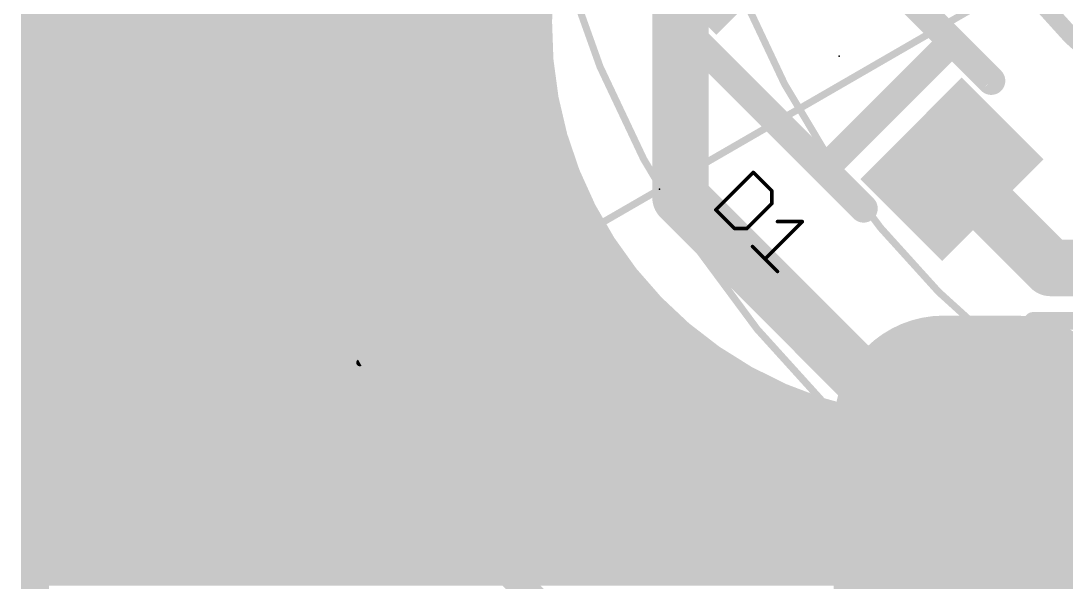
# Model space of a CAD drawing. Extents: x -119 to 11, y -11 to 11.
# Drawn here: x -11.1 to -3.57, y -6.58 to -2.54 of the extents above; entities that cross this region are included whole.
import ezdxf

# ---------------------------------------------------------------- set-up
doc = ezdxf.new("R2010")
doc.units = 0
for name, color, linetype in [('1', 12, 'CONTINUOUS'), ('16', 132, 'CONTINUOUS'), ('20', 53, 'CONTINUOUS'), ('21', 41, 'CONTINUOUS'), ('23', 53, 'CONTINUOUS'), ('25', 253, 'CONTINUOUS'), ('29', 40, 'CONTINUOUS'), ('30', 253, 'CONTINUOUS'), ('31', 253, 'CONTINUOUS'), ('47', 4, 'CONTINUOUS'), ('51', 53, 'CONTINUOUS')]:
    doc.layers.add(name, color=color, linetype=linetype)

# ---------------------------------------------------------------- blocks, each defined once
blk = doc.blocks.new('RECT')
blk.add_solid([(-0.5, -0.5), (0.5, -0.5), (-0.5, 0.5), (0.5, 0.5)])
blk = doc.blocks.new('RECT508000X304800R75')
at = {"const_width": 0.7144}
blk.add_lwpolyline([(1.2303, -0.2381), (1.2303, 0.2381, 0.4142), (0.8731, 0.5953), (-0.8731, 0.5953, 0.4142), (-1.2303, 0.2381), (-1.2303, -0.2381, 0.4142), (-0.8731, -0.5953), (0.8731, -0.5953, 0.4142)], format="xyb", close=True, dxfattribs=at)
blk.add_solid([(-0.8985, -0.2635), (0.8985, -0.2635), (-0.8985, 0.2635), (0.8985, 0.2635)])
blk = doc.blocks.new('RECT540512X337312R75')
at = {"const_width": 0.7906}
blk.add_lwpolyline([(1.2938, -0.2635), (1.2938, 0.2635, 0.4142), (0.8985, 0.6588), (-0.8985, 0.6588, 0.4142), (-1.2938, 0.2635), (-1.2938, -0.2635, 0.4142), (-0.8985, -0.6588), (0.8985, -0.6588, 0.4142)], format="xyb", close=True, dxfattribs=at)
blk.add_solid([(-0.9239, -0.2889), (0.9239, -0.2889), (-0.9239, 0.2889), (0.9239, 0.2889)])

msp = doc.modelspace()

# ---------------------------------------------------------------- linework, layer by layer
at = {"layer": '1'}
for points, const_width in [([(-7.4207, -2.6229), (-7.4005, -2.1957)], 0.2032), ([(-6.35, -3.81), (-6.35, -2.3107)], 0.4064), ([(-8.2446, -2.3275), (-8.4042, -2.6534)], 0.2032), ([(-8.2989, -2.4384), (-7.412, -2.4384)], 0.2032), ([(-8.4042, -2.6534), (-8.5121, -3)], 0.2032), ([(-8.3984, -2.6416), (-7.4189, -2.6416)], 0.2032), ([(-7.3798, -3.0485), (-7.4207, -2.6229)], 0.2032), ([(-8.4638, -2.8448), (-7.3994, -2.8448)], 0.2032), ([(-8.5121, -3), (-8.5657, -3.359)], 0.2032), ([(-8.5192, -3.048), (-7.3799, -3.048)], 0.2032), ([(-7.2789, -3.4641), (-7.3798, -3.0485)], 0.2032), ([(-8.5496, -3.2512), (-7.3306, -3.2512)], 0.2032), ([(-8.5657, -3.359), (-8.5638, -3.7219)], 0.2032), ([(-8.5652, -3.4544), (-7.2812, -3.4544)], 0.2032), ([(-7.1199, -3.861), (-7.2789, -3.4641)], 0.2032), ([(-3.683, -4.318), (-4.3938, -3.6072)], 0.4064), ([(-8.5641, -3.6576), (-7.2014, -3.6576)], 0.2032), ([(-4.191, -5.969), (-6.35, -3.81)], 0.4064), ([(-8.5638, -3.7219), (-8.5065, -4.0803)], 0.2032), ([(-8.5416, -3.8608), (-7.12, -3.8608)], 0.2032), ([(-6.9061, -4.2313), (-7.1199, -3.861)], 0.2032), ([(-8.5091, -4.064), (-7.0027, -4.064)], 0.2032), ([(-8.5065, -4.0803), (-8.395, -4.4257)], 0.2032), ([(-6.6418, -4.5675), (-6.9061, -4.2313)], 0.2032), ([(-3.175, -4.318), (-3.683, -4.318)], 0.4064), ([(-8.4461, -4.2672), (-6.8779, -4.2672)], 0.2032), ([(-8.395, -4.4257), (-8.2321, -4.75)], 0.2032), ([(-8.3725, -4.4704), (-6.7182, -4.4704)], 0.2032), ([(-6.3324, -4.8627), (-6.6418, -4.5675)], 0.2032), ([(-8.2704, -4.6736), (-6.5306, -4.6736)], 0.2032), ([(-8.2321, -4.75), (-8.0327, -5.0533)], 0.2032), ([(-8.1487, -4.8768), (-6.3126, -4.8768)], 0.2032), ([(-5.9842, -5.1109), (-6.3324, -4.8627)], 0.2032), ([(-8.0327, -5.0533), (-7.7893, -5.3225)], 0.2032), ([(-8.0085, -5.08), (-6.0275, -5.08)], 0.2032), ([(-5.6042, -5.307), (-5.9842, -5.1109)], 0.2032), ([(-7.8248, -5.2832), (-5.6504, -5.2832)], 0.2032), ([(-7.7893, -5.3225), (-7.5076, -5.5514)], 0.2032), ([(-5.2002, -5.4472), (-5.6042, -5.307)], 0.2032), ([(-4.7804, -5.5285), (-5.2002, -5.4472)], 0.2032), ([(-7.5875, -5.4864), (-4.9976, -5.4864)], 0.2032), ([(-7.5076, -5.5514), (-7.1942, -5.7345)], 0.2032), ([(-5.0906, -5.7168), (-4.7804, -5.5285)], 0.2032), ([(-7.271, -5.6896), (-5.0458, -5.6896)], 0.2032), ([(-7.1942, -5.7345), (-6.8565, -5.8675)], 0.2032), ([(-5.426, -5.8555), (-5.0906, -5.7168)], 0.2032), ([(-6.8565, -5.8675), (-6.5024, -5.9474)], 0.2032), ([(-6.7443, -5.8928), (-5.5794, -5.8928)], 0.2032), ([(-5.7787, -5.9413), (-5.426, -5.8555)], 0.2032), ([(-4.191, -6.35), (-4.191, -5.969)], 0.4064), ([(-6.5024, -5.9474), (-6.1403, -5.9721)], 0.2032), ([(-6.1403, -5.9721), (-5.7787, -5.9413)], 0.2032)]:
    msp.add_lwpolyline(points, dxfattribs=dict(at, const_width=const_width))
for points, const_width in [([(-8.3557, -2.6685, 1), (-8.4527, -2.6383)], 0.1016), ([(-8.3984, -2.5908, 1), (-8.3984, -2.6924)], 0.1016), ([(-7.3701, -2.618, 1), (-7.4712, -2.6277)], 0.1016), ([(-7.4189, -2.6924, 1), (-7.4189, -2.5908)], 0.1016), ([(-8.4498, -2.6311, 1), (-8.3586, -2.6758)], 0.1016), ([(-7.4714, -2.6205, 1), (-7.3699, -2.6252)], 0.1016), ([(-8.4638, -2.794, 1), (-8.4638, -2.8956)], 0.1016), ([(-7.3994, -2.8956, 1), (-7.3994, -2.794)], 0.1016), ([(-8.5606, -2.9849, 1), (-8.4636, -3.0151)], 0.1016), ([(-8.4618, -3.0075, 1), (-8.5623, -2.9925)], 0.1016), ([(-8.5192, -2.9972, 1), (-8.5192, -3.0988)], 0.1016), ([(-7.3305, -3.0365, 1), (-7.4292, -3.0605)], 0.1016), ([(-7.4304, -3.0534, 1), (-7.3293, -3.0437)], 0.1016), ([(-7.3799, -3.0988, 1), (-7.3799, -2.9972)], 0.1016), ([(-8.5496, -3.2004, 1), (-8.5496, -3.302)], 0.1016), ([(-7.3306, -3.302, 1), (-7.3306, -3.2004)], 0.1016), ([(-8.5149, -3.3587, 1), (-8.6165, -3.3592)], 0.1016), ([(-8.6159, -3.3514, 1), (-8.5154, -3.3665)], 0.1016), ([(-8.5652, -3.4036, 1), (-8.5652, -3.5052)], 0.1016), ([(-7.2317, -3.4452, 1), (-7.3261, -3.4829)], 0.1016), ([(-7.2812, -3.5052, 1), (-7.2812, -3.4036)], 0.1016), ([(-7.3283, -3.476, 1), (-7.2295, -3.4521)], 0.1016), ([(-4.322, -3.5353, 1), (-4.4657, -3.679)], 0.2032), ([(-8.5641, -3.6068, 1), (-8.5641, -3.7084)], 0.1016), ([(-7.2014, -3.7084, 1), (-7.2014, -3.6068)], 0.1016), ([(-6.2782, -3.7382, 1), (-6.4218, -3.8818)], 0.2032), ([(-8.5136, -3.7139, 1), (-8.614, -3.7299)], 0.1016), ([(-8.6146, -3.7222, 1), (-8.513, -3.7216)], 0.1016), ([(-8.5416, -3.81, 1), (-8.5416, -3.9116)], 0.1016), ([(-7.0759, -3.8356, 1), (-7.1639, -3.8864)], 0.1016), ([(-7.12, -3.9116, 1), (-7.12, -3.81)], 0.1016), ([(-6.4516, -3.81, 1), (-6.2484, -3.81)], 0.2032), ([(-7.1671, -3.8799, 1), (-7.0728, -3.8421)], 0.1016), ([(-8.5091, -4.0132, 1), (-8.5091, -4.1148)], 0.1016), ([(-8.4581, -4.0647, 1), (-8.5548, -4.0959)], 0.1016), ([(-7.0027, -4.1148, 1), (-7.0027, -4.0132)], 0.1016), ([(-8.5566, -4.0883, 1), (-8.4563, -4.0723)], 0.1016), ([(-6.8662, -4.2, 1), (-6.946, -4.2627)], 0.1016), ([(-3.683, -4.2164, 1), (-3.683, -4.4196)], 0.2032), ([(-8.4461, -4.2164, 1), (-8.4461, -4.318)], 0.1016), ([(-6.9501, -4.2567, 1), (-6.8621, -4.206)], 0.1016), ([(-6.8779, -4.318, 1), (-6.8779, -4.2164)], 0.1016), ([(-3.7548, -4.3898, 1), (-3.6112, -4.2462)], 0.2032), ([(-8.3496, -4.4029, 1), (-8.4404, -4.4485)], 0.1016), ([(-8.4433, -4.4413, 1), (-8.3467, -4.4101)], 0.1016), ([(-8.3725, -4.4196, 1), (-8.3725, -4.5212)], 0.1016), ([(-6.7182, -4.5212, 1), (-6.7182, -4.4196)], 0.1016), ([(-6.6067, -4.5308, 1), (-6.6769, -4.6043)], 0.1016), ([(-6.6817, -4.5989, 1), (-6.6019, -4.5361)], 0.1016), ([(-8.2704, -4.6228, 1), (-8.2704, -4.7244)], 0.1016), ([(-6.5306, -4.7244, 1), (-6.5306, -4.6228)], 0.1016), ([(-8.1896, -4.7221, 1), (-8.2745, -4.7779)], 0.1016), ([(-8.2774, -4.7728, 1), (-8.1867, -4.7272)], 0.1016), ([(-8.1487, -4.826, 1), (-8.1487, -4.9276)], 0.1016), ([(-6.3029, -4.8213, 1), (-6.3619, -4.9041)], 0.1016), ([(-6.3675, -4.8994, 1), (-6.2973, -4.8259)], 0.1016), ([(-6.3126, -4.9276, 1), (-6.3126, -4.826)], 0.1016), ([(-7.995, -5.0192, 1), (-8.0703, -5.0873)], 0.1016), ([(-8.0751, -5.0812, 1), (-7.9902, -5.0254)], 0.1016), ([(-8.0085, -5.0292, 1), (-8.0085, -5.1308)], 0.1016), ([(-5.9609, -5.0657, 1), (-6.0075, -5.156)], 0.1016), ([(-6.0275, -5.1308, 1), (-6.0275, -5.0292)], 0.1016), ([(-6.0137, -5.1523, 1), (-5.9547, -5.0695)], 0.1016), ([(-7.8248, -5.2324, 1), (-7.8248, -5.334)], 0.1016), ([(-5.6504, -5.334, 1), (-5.6504, -5.2324)], 0.1016), ([(-7.7572, -5.2831, 1), (-7.8213, -5.3619)], 0.1016), ([(-7.8269, -5.3566, 1), (-7.7516, -5.2884)], 0.1016), ([(-5.5876, -5.259, 1), (-5.6209, -5.355)], 0.1016), ([(-5.6275, -5.3522, 1), (-5.5809, -5.2619)], 0.1016), ([(-5.1906, -5.3973, 1), (-5.2099, -5.4971)], 0.1016), ([(-7.5875, -5.4356, 1), (-7.5875, -5.5372)], 0.1016), ([(-5.2169, -5.4952, 1), (-5.1836, -5.3992)], 0.1016), ([(-4.9976, -5.5372, 1), (-4.9976, -5.4356)], 0.1016), ([(-7.4819, -5.5075, 1), (-7.5332, -5.5952)], 0.1016), ([(-7.5396, -5.5908, 1), (-7.4755, -5.5119)], 0.1016), ([(-4.754, -5.5719, 1), (-4.8067, -5.485)], 0.1016), ([(-4.79, -5.5783, 1), (-4.7707, -5.4786)], 0.1016), ([(-7.271, -5.6388, 1), (-7.271, -5.7404)], 0.1016), ([(-7.1756, -5.6872, 1), (-7.2128, -5.7817)], 0.1016), ([(-7.2198, -5.7783, 1), (-7.1686, -5.6906)], 0.1016), ([(-5.117, -5.6734, 1), (-5.0643, -5.7602)], 0.1016), ([(-5.0712, -5.7637, 1), (-5.1101, -5.6699)], 0.1016), ([(-5.0458, -5.7404, 1), (-5.0458, -5.6388)], 0.1016), ([(-6.8453, -5.8179, 1), (-6.8677, -5.9171)], 0.1016), ([(-6.8751, -5.9148, 1), (-6.8379, -5.8202)], 0.1016), ([(-6.7443, -5.842, 1), (-6.7443, -5.9436)], 0.1016), ([(-5.5794, -5.9436, 1), (-5.5794, -5.842)], 0.1016), ([(-5.4455, -5.8085, 1), (-5.4066, -5.9024)], 0.1016), ([(-5.414, -5.9048, 1), (-5.4381, -5.8061)], 0.1016), ([(-4.0894, -5.969, 1), (-4.2926, -5.969)], 0.2032), ([(-4.2628, -6.0408, 1), (-4.1192, -5.8972)], 0.2032), ([(-6.499, -5.8967, 1), (-6.5059, -5.998)], 0.1016), ([(-6.5136, -5.9969, 1), (-6.4913, -5.8978)], 0.1016), ([(-6.1447, -5.9215, 1), (-6.136, -6.0228)], 0.1016), ([(-6.1438, -6.0228, 1), (-6.1369, -5.9215)], 0.1016), ([(-5.7907, -5.8919, 1), (-5.7667, -5.9906)], 0.1016), ([(-5.7744, -5.9919, 1), (-5.783, -5.8907)], 0.1016), ([(-4.2926, -6.35, 1), (-4.0894, -6.35)], 0.2032)]:
    msp.add_lwpolyline(points, format="xyb", dxfattribs=dict(at, const_width=const_width))
at = {"layer": '16', "const_width": 0.2032}
for points in [[(-7.4005, -2.1957), (-7.4207, -2.6229)], [(-8.4042, -2.6534), (-8.2446, -2.3275)], [(-8.2989, -2.4384), (-7.412, -2.4384)], [(-8.5121, -3), (-8.4042, -2.6534)], [(-8.3984, -2.6416), (-7.4189, -2.6416)], [(-7.4207, -2.6229), (-7.3798, -3.0485)], [(-8.4638, -2.8448), (-7.3994, -2.8448)], [(-8.5657, -3.359), (-8.5121, -3)], [(-8.5192, -3.048), (-7.3799, -3.048)], [(-7.3798, -3.0485), (-7.2789, -3.4641)], [(-8.5496, -3.2512), (-7.3306, -3.2512)], [(-8.5638, -3.7219), (-8.5657, -3.359)], [(-8.5652, -3.4544), (-7.2812, -3.4544)], [(-7.2789, -3.4641), (-7.1199, -3.861)], [(-8.5641, -3.6576), (-7.2014, -3.6576)], [(-8.5065, -4.0803), (-8.5638, -3.7219)], [(-8.5416, -3.8608), (-7.12, -3.8608)], [(-7.1199, -3.861), (-6.9061, -4.2313)], [(-8.5091, -4.064), (-7.0027, -4.064)], [(-8.395, -4.4257), (-8.5065, -4.0803)], [(-6.9061, -4.2313), (-6.6418, -4.5675)], [(-8.4461, -4.2672), (-6.8779, -4.2672)], [(-8.2321, -4.75), (-8.395, -4.4257)], [(-8.3725, -4.4704), (-6.7182, -4.4704)], [(-6.6418, -4.5675), (-6.3324, -4.8627)], [(-8.2704, -4.6736), (-6.5306, -4.6736)], [(-8.0327, -5.0533), (-8.2321, -4.75)], [(-8.1487, -4.8768), (-6.3126, -4.8768)], [(-6.3324, -4.8627), (-5.9842, -5.1109)], [(-7.7893, -5.3225), (-8.0327, -5.0533)], [(-8.0085, -5.08), (-6.0275, -5.08)], [(-5.9842, -5.1109), (-5.6042, -5.307)], [(-7.8248, -5.2832), (-5.6504, -5.2832)], [(-7.5076, -5.5514), (-7.7893, -5.3225)], [(-5.6042, -5.307), (-5.2002, -5.4472)], [(-5.2002, -5.4472), (-4.7804, -5.5285)], [(-7.5875, -5.4864), (-4.9976, -5.4864)], [(-7.1942, -5.7345), (-7.5076, -5.5514)], [(-4.7804, -5.5285), (-5.0906, -5.7168)], [(-7.271, -5.6896), (-5.0458, -5.6896)], [(-6.8565, -5.8675), (-7.1942, -5.7345)], [(-5.0906, -5.7168), (-5.426, -5.8555)], [(-6.5024, -5.9474), (-6.8565, -5.8675)], [(-6.7443, -5.8928), (-5.5794, -5.8928)], [(-5.426, -5.8555), (-5.7787, -5.9413)], [(-6.1403, -5.9721), (-6.5024, -5.9474)], [(-5.7787, -5.9413), (-6.1403, -5.9721)]]:
    msp.add_lwpolyline(points, dxfattribs=at)
at = {"layer": '16', "const_width": 0.1016}
for points in [[(-8.3557, -2.6685, 1), (-8.4527, -2.6383)], [(-8.3984, -2.5908, 1), (-8.3984, -2.6924)], [(-7.3701, -2.618, 1), (-7.4712, -2.6277)], [(-7.4189, -2.6924, 1), (-7.4189, -2.5908)], [(-8.4498, -2.6311, 1), (-8.3586, -2.6758)], [(-7.4714, -2.6205, 1), (-7.3699, -2.6252)], [(-8.4638, -2.794, 1), (-8.4638, -2.8956)], [(-7.3994, -2.8956, 1), (-7.3994, -2.794)], [(-8.5606, -2.9849, 1), (-8.4636, -3.0151)], [(-8.4618, -3.0075, 1), (-8.5623, -2.9925)], [(-8.5192, -2.9972, 1), (-8.5192, -3.0988)], [(-7.3305, -3.0365, 1), (-7.4292, -3.0605)], [(-7.4304, -3.0534, 1), (-7.3293, -3.0437)], [(-7.3799, -3.0988, 1), (-7.3799, -2.9972)], [(-8.5496, -3.2004, 1), (-8.5496, -3.302)], [(-7.3306, -3.302, 1), (-7.3306, -3.2004)], [(-8.5149, -3.3587, 1), (-8.6165, -3.3592)], [(-8.6159, -3.3514, 1), (-8.5154, -3.3665)], [(-8.5652, -3.4036, 1), (-8.5652, -3.5052)], [(-7.2317, -3.4452, 1), (-7.3261, -3.4829)], [(-7.2812, -3.5052, 1), (-7.2812, -3.4036)], [(-7.3283, -3.476, 1), (-7.2295, -3.4521)], [(-8.5641, -3.6068, 1), (-8.5641, -3.7084)], [(-7.2014, -3.7084, 1), (-7.2014, -3.6068)], [(-8.5136, -3.7139, 1), (-8.614, -3.7299)], [(-8.6146, -3.7222, 1), (-8.513, -3.7216)], [(-8.5416, -3.81, 1), (-8.5416, -3.9116)], [(-7.0759, -3.8356, 1), (-7.1639, -3.8864)], [(-7.12, -3.9116, 1), (-7.12, -3.81)], [(-7.1671, -3.8799, 1), (-7.0728, -3.8421)], [(-8.5091, -4.0132, 1), (-8.5091, -4.1148)], [(-8.4581, -4.0647, 1), (-8.5548, -4.0959)], [(-7.0027, -4.1148, 1), (-7.0027, -4.0132)], [(-8.5566, -4.0883, 1), (-8.4563, -4.0723)], [(-6.8662, -4.2, 1), (-6.946, -4.2627)], [(-8.4461, -4.2164, 1), (-8.4461, -4.318)], [(-6.9501, -4.2567, 1), (-6.8621, -4.206)], [(-6.8779, -4.318, 1), (-6.8779, -4.2164)], [(-8.3496, -4.4029, 1), (-8.4404, -4.4485)], [(-8.4433, -4.4413, 1), (-8.3467, -4.4101)], [(-8.3725, -4.4196, 1), (-8.3725, -4.5212)], [(-6.7182, -4.5212, 1), (-6.7182, -4.4196)], [(-6.6067, -4.5308, 1), (-6.6769, -4.6043)], [(-6.6817, -4.5989, 1), (-6.6019, -4.5361)], [(-8.2704, -4.6228, 1), (-8.2704, -4.7244)], [(-6.5306, -4.7244, 1), (-6.5306, -4.6228)], [(-8.1896, -4.7221, 1), (-8.2745, -4.7779)], [(-8.2774, -4.7728, 1), (-8.1867, -4.7272)], [(-8.1487, -4.826, 1), (-8.1487, -4.9276)], [(-6.3029, -4.8213, 1), (-6.3619, -4.9041)], [(-6.3675, -4.8994, 1), (-6.2973, -4.8259)], [(-6.3126, -4.9276, 1), (-6.3126, -4.826)], [(-7.995, -5.0192, 1), (-8.0703, -5.0873)], [(-8.0751, -5.0812, 1), (-7.9902, -5.0254)], [(-8.0085, -5.0292, 1), (-8.0085, -5.1308)], [(-5.9609, -5.0657, 1), (-6.0075, -5.156)], [(-6.0275, -5.1308, 1), (-6.0275, -5.0292)], [(-6.0137, -5.1523, 1), (-5.9547, -5.0695)], [(-7.8248, -5.2324, 1), (-7.8248, -5.334)], [(-5.6504, -5.334, 1), (-5.6504, -5.2324)], [(-7.7572, -5.2831, 1), (-7.8213, -5.3619)], [(-7.8269, -5.3566, 1), (-7.7516, -5.2884)], [(-5.5876, -5.259, 1), (-5.6209, -5.355)], [(-5.6275, -5.3522, 1), (-5.5809, -5.2619)], [(-5.1906, -5.3973, 1), (-5.2099, -5.4971)], [(-7.5875, -5.4356, 1), (-7.5875, -5.5372)], [(-5.2169, -5.4952, 1), (-5.1836, -5.3992)], [(-4.9976, -5.5372, 1), (-4.9976, -5.4356)], [(-7.4819, -5.5075, 1), (-7.5332, -5.5952)], [(-7.5396, -5.5908, 1), (-7.4755, -5.5119)], [(-4.754, -5.5719, 1), (-4.8067, -5.485)], [(-4.79, -5.5783, 1), (-4.7707, -5.4786)], [(-7.271, -5.6388, 1), (-7.271, -5.7404)], [(-7.1756, -5.6872, 1), (-7.2128, -5.7817)], [(-7.2198, -5.7783, 1), (-7.1686, -5.6906)], [(-5.117, -5.6734, 1), (-5.0643, -5.7602)], [(-5.0712, -5.7637, 1), (-5.1101, -5.6699)], [(-5.0458, -5.7404, 1), (-5.0458, -5.6388)], [(-6.8453, -5.8179, 1), (-6.8677, -5.9171)], [(-6.8751, -5.9148, 1), (-6.8379, -5.8202)], [(-6.7443, -5.842, 1), (-6.7443, -5.9436)], [(-5.5794, -5.9436, 1), (-5.5794, -5.842)], [(-5.4455, -5.8085, 1), (-5.4066, -5.9024)], [(-5.414, -5.9048, 1), (-5.4381, -5.8061)], [(-6.499, -5.8967, 1), (-6.5059, -5.998)], [(-6.5136, -5.9969, 1), (-6.4913, -5.8978)], [(-6.1447, -5.9215, 1), (-6.136, -6.0228)], [(-6.1438, -6.0228, 1), (-6.1369, -5.9215)], [(-5.7907, -5.8919, 1), (-5.7667, -5.9906)], [(-5.7744, -5.9919, 1), (-5.783, -5.8907)]]:
    msp.add_lwpolyline(points, format="xyb", dxfattribs=at)
at = {"layer": '20', "const_width": 0.2032}
msp.add_lwpolyline([(0, -10, 1), (0, 10, 1), (0, -10)], format="xyb", dxfattribs=at)
at = {"layer": '21', "const_width": 0.2032}
for points in [[(-4.3938, -2.6879), (-5.3838, -1.698)], [(-5.3131, -3.6072), (-6.303, -2.6172)], [(-5.3131, -3.6072), (-4.3938, -2.6879)], [(-4.111, -2.9708), (-4.3938, -2.6879)], [(-5.0302, -3.89), (-5.3131, -3.6072)]]:
    msp.add_lwpolyline(points, dxfattribs=at)
at = {"layer": '21', "const_width": 0.1016}
for points in [[(-6.2671, -2.5813, 1), (-6.3389, -2.6531)], [(-4.3579, -2.652, 1), (-4.4297, -2.7239)], [(-4.3579, -2.7239, 1), (-4.4297, -2.652)], [(-4.4297, -2.7239, 1), (-4.3579, -2.652)], [(-4.1469, -3.0067, 1), (-4.0751, -2.9349)], [(-5.2771, -3.5713, 1), (-5.349, -3.6431)], [(-5.349, -3.5713, 1), (-5.2771, -3.6431)], [(-5.349, -3.6431, 1), (-5.2771, -3.5713)], [(-5.0661, -3.9259, 1), (-4.9943, -3.8541)]]:
    msp.add_lwpolyline(points, format="xyb", dxfattribs=at)
at = {"layer": '23'}
for p in [(-5.207, -2.794), (-6.5, -3.75)]:
    msp.add_point(p, dxfattribs=at)
at = {"layer": '25', "const_width": 0.0254}
for points in [[(-5.8258, -3.6296), (-6.0954, -3.8992)], [(-5.691, -3.7644), (-5.8258, -3.6296)], [(-5.691, -3.8543), (-5.691, -3.7644)], [(-6.0954, -3.8992), (-5.9606, -4.034)], [(-5.8707, -4.034), (-5.691, -3.8543)], [(-5.4713, -3.984), (-5.7409, -4.2537)], [(-5.651, -3.984), (-5.4713, -3.984)], [(-5.9606, -4.034), (-5.8707, -4.034)], [(-5.8308, -4.1638), (-5.651, -4.3436)]]:
    msp.add_lwpolyline(points, dxfattribs=at)
at = {"layer": '25', "const_width": 0.0127}
for points in [[(-5.8213, -3.6251, 1), (-5.8303, -3.634)], [(-5.8213, -3.634, 1), (-5.8303, -3.6251)], [(-5.6846, -3.7644, 1), (-5.6973, -3.7644)], [(-5.6954, -3.7689, 1), (-5.6865, -3.7599)], [(-6.0909, -3.8947, 1), (-6.0999, -3.9037)], [(-6.0999, -3.8947, 1), (-6.0909, -3.9037)], [(-5.6973, -3.8543, 1), (-5.6846, -3.8543)], [(-5.6865, -3.8587, 1), (-5.6954, -3.8498)], [(-5.651, -3.9777, 1), (-5.651, -3.9904)], [(-5.4668, -3.9885, 1), (-5.4758, -3.9795)], [(-5.4713, -3.9904, 1), (-5.4713, -3.9777)], [(-5.9606, -4.0277, 1), (-5.9606, -4.0404)], [(-5.9651, -4.0385, 1), (-5.9561, -4.0295)], [(-5.8752, -4.0295, 1), (-5.8662, -4.0385)], [(-5.8707, -4.0404, 1), (-5.8707, -4.0277)], [(-5.8263, -4.1593, 1), (-5.8353, -4.1683)], [(-5.7454, -4.2492, 1), (-5.7364, -4.2582)], [(-5.6555, -4.348, 1), (-5.6466, -4.3391)]]:
    msp.add_lwpolyline(points, format="xyb", dxfattribs=at)
at = {"layer": '29', "const_width": 0.2032}
for points in [[(-11, -11), (-11, 0)], [(-7.4, -2), (-7.4, -3.2)], [(-7.4207, -2.6229), (-7.4005, -2.1957)], [(-8.2446, -2.3275), (-8.4042, -2.6534)], [(-11, -2.4384), (-7.4, -2.4384)], [(-8.2989, -2.4384), (-7.412, -2.4384)], [(-11, -2.6416), (-7.4, -2.6416)], [(-8.4042, -2.6534), (-8.5121, -3)], [(-8.3984, -2.6416), (-7.4189, -2.6416)], [(-7.3798, -3.0485), (-7.4207, -2.6229)], [(-11, -2.8448), (-7.4, -2.8448)], [(-8.4638, -2.8448), (-7.3994, -2.8448)], [(-8.5121, -3), (-8.5657, -3.359)], [(-11, -3.048), (-7.4, -3.048)], [(-8.5192, -3.048), (-7.3799, -3.048)], [(-7.2789, -3.4641), (-7.3798, -3.0485)], [(-11, -3.2512), (-7.3803, -3.2512)], [(-8.5496, -3.2512), (-7.3306, -3.2512)], [(-7.4, -3.2), (-6.9, -4.5)], [(-8.5657, -3.359), (-8.5638, -3.7219)], [(-11, -3.4544), (-7.3022, -3.4544)], [(-8.5652, -3.4544), (-7.2812, -3.4544)], [(-7.1199, -3.861), (-7.2789, -3.4641)], [(-11, -3.6576), (-7.224, -3.6576)], [(-8.5641, -3.6576), (-7.2014, -3.6576)], [(-8.5638, -3.7219), (-8.5065, -4.0803)], [(-11, -3.8608), (-7.1458, -3.8608)], [(-8.5416, -3.8608), (-7.12, -3.8608)], [(-6.9061, -4.2313), (-7.1199, -3.861)], [(-11, -4.064), (-7.0677, -4.064)], [(-8.5091, -4.064), (-7.0027, -4.064)], [(-8.5065, -4.0803), (-8.395, -4.4257)], [(-6.6418, -4.5675), (-6.9061, -4.2313)], [(-11, -4.2672), (-6.9895, -4.2672)], [(-8.4461, -4.2672), (-6.8779, -4.2672)], [(-8.395, -4.4257), (-8.2321, -4.75)], [(-11, -4.4704), (-6.9114, -4.4704)], [(-8.3725, -4.4704), (-6.7182, -4.4704)], [(-6.9, -4.5), (-6.1, -5.1)], [(-6.3324, -4.8627), (-6.6418, -4.5675)], [(-11, -4.6736), (-6.6685, -4.6736)], [(-8.2704, -4.6736), (-6.5306, -4.6736)], [(-8.2321, -4.75), (-8.0327, -5.0533)], [(-11, -4.8768), (-6.3976, -4.8768)], [(-8.1487, -4.8768), (-6.3126, -4.8768)], [(-5.9842, -5.1109), (-6.3324, -4.8627)], [(-8.0327, -5.0533), (-7.7893, -5.3225)], [(-11, -5.08), (-6.1267, -5.08)], [(-8.0085, -5.08), (-6.0275, -5.08)], [(-6.1, -5.1), (-4.7, -5.6)], [(-5.6042, -5.307), (-5.9842, -5.1109)], [(-11, -5.2832), (-5.587, -5.2832)], [(-7.8248, -5.2832), (-5.6504, -5.2832)], [(-7.7893, -5.3225), (-7.5076, -5.5514)], [(-5.2002, -5.4472), (-5.6042, -5.307)], [(-4.7804, -5.5285), (-5.2002, -5.4472)], [(-4.7, -5.6), (-3.3, -5.4)], [(-11, -5.4864), (-5.0181, -5.4864)], [(-7.5875, -5.4864), (-4.9976, -5.4864)], [(-3.9048, -5.4864), (-2.9427, -5.4864)], [(-7.5076, -5.5514), (-7.1942, -5.7345)], [(-5.0906, -5.7168), (-4.7804, -5.5285)], [(-11, -5.6896), (-2.9021, -5.6896)], [(-7.271, -5.6896), (-5.0458, -5.6896)], [(-7.1942, -5.7345), (-6.8565, -5.8675)], [(-5.426, -5.8555), (-5.0906, -5.7168)], [(-11, -5.8928), (-2.8614, -5.8928)], [(-6.8565, -5.8675), (-6.5024, -5.9474)], [(-6.7443, -5.8928), (-5.5794, -5.8928)], [(-5.7787, -5.9413), (-5.426, -5.8555)], [(-6.5024, -5.9474), (-6.1403, -5.9721)], [(-6.1403, -5.9721), (-5.7787, -5.9413)], [(-11, -6.096), (-2.8208, -6.096)], [(-11, -6.2992), (-2.7405, -6.2992)], [(-11, -6.5024), (-2.6096, -6.5024)]]:
    msp.add_lwpolyline(points, dxfattribs=at)
at = {"layer": '29'}
for points, const_width in [([(-5.82, 0, 1.0403), (-2.91, -5.04)], 0.2032), ([(-11, -2.5908, 1), (-11, -2.6924)], 0.1016), ([(-8.3557, -2.6685, 1), (-8.4527, -2.6383)], 0.1016), ([(-8.3984, -2.5908, 1), (-8.3984, -2.6924)], 0.1016), ([(-7.3701, -2.618, 1), (-7.4712, -2.6277)], 0.1016), ([(-7.4189, -2.6924, 1), (-7.4189, -2.5908)], 0.1016), ([(-7.4, -2.6924, 1), (-7.4, -2.5908)], 0.1016), ([(-8.4498, -2.6311, 1), (-8.3586, -2.6758)], 0.1016), ([(-7.4714, -2.6205, 1), (-7.3699, -2.6252)], 0.1016), ([(-11, -2.794, 1), (-11, -2.8956)], 0.1016), ([(-8.4638, -2.794, 1), (-8.4638, -2.8956)], 0.1016), ([(-7.4, -2.8956, 1), (-7.4, -2.794)], 0.1016), ([(-7.3994, -2.8956, 1), (-7.3994, -2.794)], 0.1016), ([(-8.5606, -2.9849, 1), (-8.4636, -3.0151)], 0.1016), ([(-8.4618, -3.0075, 1), (-8.5623, -2.9925)], 0.1016), ([(-11, -2.9972, 1), (-11, -3.0988)], 0.1016), ([(-8.5192, -2.9972, 1), (-8.5192, -3.0988)], 0.1016), ([(-7.3305, -3.0365, 1), (-7.4292, -3.0605)], 0.1016), ([(-7.4304, -3.0534, 1), (-7.3293, -3.0437)], 0.1016), ([(-7.4, -3.0988, 1), (-7.4, -2.9972)], 0.1016), ([(-7.3799, -3.0988, 1), (-7.3799, -2.9972)], 0.1016), ([(-11, -3.2004, 1), (-11, -3.302)], 0.1016), ([(-8.5496, -3.2004, 1), (-8.5496, -3.302)], 0.1016), ([(-7.3526, -3.1818, 1), (-7.4474, -3.2182)], 0.1016), ([(-7.4508, -3.2, 1), (-7.3492, -3.2)], 0.1016), ([(-7.3803, -3.302, 1), (-7.3803, -3.2004)], 0.1016), ([(-7.3306, -3.302, 1), (-7.3306, -3.2004)], 0.1016), ([(-8.5149, -3.3587, 1), (-8.6165, -3.3592)], 0.1016), ([(-8.6159, -3.3514, 1), (-8.5154, -3.3665)], 0.1016), ([(-11, -3.4036, 1), (-11, -3.5052)], 0.1016), ([(-8.5652, -3.4036, 1), (-8.5652, -3.5052)], 0.1016), ([(-7.2317, -3.4452, 1), (-7.3261, -3.4829)], 0.1016), ([(-7.3022, -3.5052, 1), (-7.3022, -3.4036)], 0.1016), ([(-7.2812, -3.5052, 1), (-7.2812, -3.4036)], 0.1016), ([(-7.3283, -3.476, 1), (-7.2295, -3.4521)], 0.1016), ([(-11, -3.6068, 1), (-11, -3.7084)], 0.1016), ([(-8.5641, -3.6068, 1), (-8.5641, -3.7084)], 0.1016), ([(-7.224, -3.7084, 1), (-7.224, -3.6068)], 0.1016), ([(-7.2014, -3.7084, 1), (-7.2014, -3.6068)], 0.1016), ([(-8.5136, -3.7139, 1), (-8.614, -3.7299)], 0.1016), ([(-8.6146, -3.7222, 1), (-8.513, -3.7216)], 0.1016), ([(-11, -3.81, 1), (-11, -3.9116)], 0.1016), ([(-8.5416, -3.81, 1), (-8.5416, -3.9116)], 0.1016), ([(-7.0759, -3.8356, 1), (-7.1639, -3.8864)], 0.1016), ([(-7.1458, -3.9116, 1), (-7.1458, -3.81)], 0.1016), ([(-7.12, -3.9116, 1), (-7.12, -3.81)], 0.1016), ([(-7.1671, -3.8799, 1), (-7.0728, -3.8421)], 0.1016), ([(-11, -4.0132, 1), (-11, -4.1148)], 0.1016), ([(-8.5091, -4.0132, 1), (-8.5091, -4.1148)], 0.1016), ([(-8.4581, -4.0647, 1), (-8.5548, -4.0959)], 0.1016), ([(-7.0677, -4.1148, 1), (-7.0677, -4.0132)], 0.1016), ([(-7.0027, -4.1148, 1), (-7.0027, -4.0132)], 0.1016), ([(-8.5566, -4.0883, 1), (-8.4563, -4.0723)], 0.1016), ([(-6.8662, -4.2, 1), (-6.946, -4.2627)], 0.1016), ([(-11, -4.2164, 1), (-11, -4.318)], 0.1016), ([(-8.4461, -4.2164, 1), (-8.4461, -4.318)], 0.1016), ([(-6.9895, -4.318, 1), (-6.9895, -4.2164)], 0.1016), ([(-6.9501, -4.2567, 1), (-6.8621, -4.206)], 0.1016), ([(-6.8779, -4.318, 1), (-6.8779, -4.2164)], 0.1016), ([(-8.3496, -4.4029, 1), (-8.4404, -4.4485)], 0.1016), ([(-8.4433, -4.4413, 1), (-8.3467, -4.4101)], 0.1016), ([(-11, -4.4196, 1), (-11, -4.5212)], 0.1016), ([(-8.3725, -4.4196, 1), (-8.3725, -4.5212)], 0.1016), ([(-6.8695, -4.4594, 1), (-6.9305, -4.5406)], 0.1016), ([(-6.9474, -4.5182, 1), (-6.8526, -4.4818)], 0.1016), ([(-6.9114, -4.5212, 1), (-6.9114, -4.4196)], 0.1016), ([(-6.7182, -4.5212, 1), (-6.7182, -4.4196)], 0.1016), ([(-6.6067, -4.5308, 1), (-6.6769, -4.6043)], 0.1016), ([(-6.6817, -4.5989, 1), (-6.6019, -4.5361)], 0.1016), ([(-11, -4.6228, 1), (-11, -4.7244)], 0.1016), ([(-8.2704, -4.6228, 1), (-8.2704, -4.7244)], 0.1016), ([(-6.6685, -4.7244, 1), (-6.6685, -4.6228)], 0.1016), ([(-6.5306, -4.7244, 1), (-6.5306, -4.6228)], 0.1016), ([(-8.1896, -4.7221, 1), (-8.2745, -4.7779)], 0.1016), ([(-8.2774, -4.7728, 1), (-8.1867, -4.7272)], 0.1016), ([(-11, -4.826, 1), (-11, -4.9276)], 0.1016), ([(-8.1487, -4.826, 1), (-8.1487, -4.9276)], 0.1016), ([(-6.3976, -4.9276, 1), (-6.3976, -4.826)], 0.1016), ([(-6.3029, -4.8213, 1), (-6.3619, -4.9041)], 0.1016), ([(-6.3675, -4.8994, 1), (-6.2973, -4.8259)], 0.1016), ([(-6.3126, -4.9276, 1), (-6.3126, -4.826)], 0.1016), ([(-7.995, -5.0192, 1), (-8.0703, -5.0873)], 0.1016), ([(-11, -5.0292, 1), (-11, -5.1308)], 0.1016), ([(-8.0751, -5.0812, 1), (-7.9902, -5.0254)], 0.1016), ([(-8.0085, -5.0292, 1), (-8.0085, -5.1308)], 0.1016), ([(-6.0829, -5.0522, 1), (-6.1171, -5.1478)], 0.1016), ([(-6.1305, -5.1406, 1), (-6.0695, -5.0594)], 0.1016), ([(-6.1267, -5.1308, 1), (-6.1267, -5.0292)], 0.1016), ([(-5.9609, -5.0657, 1), (-6.0075, -5.156)], 0.1016), ([(-6.0275, -5.1308, 1), (-6.0275, -5.0292)], 0.1016), ([(-6.0137, -5.1523, 1), (-5.9547, -5.0695)], 0.1016), ([(-11, -5.2324, 1), (-11, -5.334)], 0.1016), ([(-7.8248, -5.2324, 1), (-7.8248, -5.334)], 0.1016), ([(-5.6504, -5.334, 1), (-5.6504, -5.2324)], 0.1016), ([(-5.587, -5.334, 1), (-5.587, -5.2324)], 0.1016), ([(-7.7572, -5.2831, 1), (-7.8213, -5.3619)], 0.1016), ([(-7.8269, -5.3566, 1), (-7.7516, -5.2884)], 0.1016), ([(-5.5876, -5.259, 1), (-5.6209, -5.355)], 0.1016), ([(-5.6275, -5.3522, 1), (-5.5809, -5.2619)], 0.1016), ([(-5.1906, -5.3973, 1), (-5.2099, -5.4971)], 0.1016), ([(-11, -5.4356, 1), (-11, -5.5372)], 0.1016), ([(-7.5875, -5.4356, 1), (-7.5875, -5.5372)], 0.1016), ([(-5.2169, -5.4952, 1), (-5.1836, -5.3992)], 0.1016), ([(-5.0181, -5.5372, 1), (-5.0181, -5.4356)], 0.1016), ([(-4.9976, -5.5372, 1), (-4.9976, -5.4356)], 0.1016), ([(-3.9048, -5.4356, 1), (-3.9048, -5.5372)], 0.1016), ([(-7.4819, -5.5075, 1), (-7.5332, -5.5952)], 0.1016), ([(-7.5396, -5.5908, 1), (-7.4755, -5.5119)], 0.1016), ([(-4.754, -5.5719, 1), (-4.8067, -5.485)], 0.1016), ([(-4.79, -5.5783, 1), (-4.7707, -5.4786)], 0.1016), ([(-4.7072, -5.5497, 1), (-4.6928, -5.6503)], 0.1016), ([(-4.7171, -5.6478, 1), (-4.6829, -5.5522)], 0.1016), ([(-11, -5.6388, 1), (-11, -5.7404)], 0.1016), ([(-7.271, -5.6388, 1), (-7.271, -5.7404)], 0.1016), ([(-7.1756, -5.6872, 1), (-7.2128, -5.7817)], 0.1016), ([(-7.2198, -5.7783, 1), (-7.1686, -5.6906)], 0.1016), ([(-5.117, -5.6734, 1), (-5.0643, -5.7602)], 0.1016), ([(-5.0712, -5.7637, 1), (-5.1101, -5.6699)], 0.1016), ([(-5.0458, -5.7404, 1), (-5.0458, -5.6388)], 0.1016), ([(-11, -5.842, 1), (-11, -5.9436)], 0.1016), ([(-6.8453, -5.8179, 1), (-6.8677, -5.9171)], 0.1016), ([(-6.8751, -5.9148, 1), (-6.8379, -5.8202)], 0.1016), ([(-6.7443, -5.842, 1), (-6.7443, -5.9436)], 0.1016), ([(-5.5794, -5.9436, 1), (-5.5794, -5.842)], 0.1016), ([(-5.4455, -5.8085, 1), (-5.4066, -5.9024)], 0.1016), ([(-5.414, -5.9048, 1), (-5.4381, -5.8061)], 0.1016), ([(-6.499, -5.8967, 1), (-6.5059, -5.998)], 0.1016), ([(-6.5136, -5.9969, 1), (-6.4913, -5.8978)], 0.1016), ([(-6.1447, -5.9215, 1), (-6.136, -6.0228)], 0.1016), ([(-6.1438, -6.0228, 1), (-6.1369, -5.9215)], 0.1016), ([(-5.7907, -5.8919, 1), (-5.7667, -5.9906)], 0.1016), ([(-5.7744, -5.9919, 1), (-5.783, -5.8907)], 0.1016), ([(-11, -6.0452, 1), (-11, -6.1468)], 0.1016), ([(-11, -6.2484, 1), (-11, -6.35)], 0.1016), ([(-11, -6.4516, 1), (-11, -6.5532)], 0.1016)]:
    msp.add_lwpolyline(points, format="xyb", dxfattribs=dict(at, const_width=const_width))
at = {"layer": '30', "const_width": 0.2032}
for points in [[(-7.4005, -2.1957), (-7.4207, -2.6229)], [(-8.4042, -2.6534), (-8.2446, -2.3275)], [(-8.2989, -2.4384), (-7.412, -2.4384)], [(-8.5121, -3), (-8.4042, -2.6534)], [(-8.3984, -2.6416), (-7.4189, -2.6416)], [(-7.4207, -2.6229), (-7.3798, -3.0485)], [(-8.4638, -2.8448), (-7.3994, -2.8448)], [(-8.5657, -3.359), (-8.5121, -3)], [(-8.5192, -3.048), (-7.3799, -3.048)], [(-7.3798, -3.0485), (-7.2789, -3.4641)], [(-8.5496, -3.2512), (-7.3306, -3.2512)], [(-8.5638, -3.7219), (-8.5657, -3.359)], [(-8.5652, -3.4544), (-7.2812, -3.4544)], [(-7.2789, -3.4641), (-7.1199, -3.861)], [(-8.5641, -3.6576), (-7.2014, -3.6576)], [(-8.5065, -4.0803), (-8.5638, -3.7219)], [(-8.5416, -3.8608), (-7.12, -3.8608)], [(-7.1199, -3.861), (-6.9061, -4.2313)], [(-8.5091, -4.064), (-7.0027, -4.064)], [(-8.395, -4.4257), (-8.5065, -4.0803)], [(-6.9061, -4.2313), (-6.6418, -4.5675)], [(-8.4461, -4.2672), (-6.8779, -4.2672)], [(-8.2321, -4.75), (-8.395, -4.4257)], [(-8.3725, -4.4704), (-6.7182, -4.4704)], [(-6.6418, -4.5675), (-6.3324, -4.8627)], [(-8.2704, -4.6736), (-6.5306, -4.6736)], [(-8.0327, -5.0533), (-8.2321, -4.75)], [(-8.1487, -4.8768), (-6.3126, -4.8768)], [(-6.3324, -4.8627), (-5.9842, -5.1109)], [(-7.7893, -5.3225), (-8.0327, -5.0533)], [(-8.0085, -5.08), (-6.0275, -5.08)], [(-5.9842, -5.1109), (-5.6042, -5.307)], [(-7.8248, -5.2832), (-5.6504, -5.2832)], [(-7.5076, -5.5514), (-7.7893, -5.3225)], [(-5.6042, -5.307), (-5.2002, -5.4472)], [(-5.2002, -5.4472), (-4.7804, -5.5285)], [(-7.5875, -5.4864), (-4.9976, -5.4864)], [(-7.1942, -5.7345), (-7.5076, -5.5514)], [(-4.7804, -5.5285), (-5.0906, -5.7168)], [(-7.271, -5.6896), (-5.0458, -5.6896)], [(-6.8565, -5.8675), (-7.1942, -5.7345)], [(-5.0906, -5.7168), (-5.426, -5.8555)], [(-6.5024, -5.9474), (-6.8565, -5.8675)], [(-6.7443, -5.8928), (-5.5794, -5.8928)], [(-5.426, -5.8555), (-5.7787, -5.9413)], [(-6.1403, -5.9721), (-6.5024, -5.9474)], [(-5.7787, -5.9413), (-6.1403, -5.9721)]]:
    msp.add_lwpolyline(points, dxfattribs=at)
at = {"layer": '30', "const_width": 0.1016}
for points in [[(-8.3557, -2.6685, 1), (-8.4527, -2.6383)], [(-8.3984, -2.5908, 1), (-8.3984, -2.6924)], [(-7.3701, -2.618, 1), (-7.4712, -2.6277)], [(-7.4189, -2.6924, 1), (-7.4189, -2.5908)], [(-8.4498, -2.6311, 1), (-8.3586, -2.6758)], [(-7.4714, -2.6205, 1), (-7.3699, -2.6252)], [(-8.4638, -2.794, 1), (-8.4638, -2.8956)], [(-7.3994, -2.8956, 1), (-7.3994, -2.794)], [(-8.5606, -2.9849, 1), (-8.4636, -3.0151)], [(-8.4618, -3.0075, 1), (-8.5623, -2.9925)], [(-8.5192, -2.9972, 1), (-8.5192, -3.0988)], [(-7.3305, -3.0365, 1), (-7.4292, -3.0605)], [(-7.4304, -3.0534, 1), (-7.3293, -3.0437)], [(-7.3799, -3.0988, 1), (-7.3799, -2.9972)], [(-8.5496, -3.2004, 1), (-8.5496, -3.302)], [(-7.3306, -3.302, 1), (-7.3306, -3.2004)], [(-8.5149, -3.3587, 1), (-8.6165, -3.3592)], [(-8.6159, -3.3514, 1), (-8.5154, -3.3665)], [(-8.5652, -3.4036, 1), (-8.5652, -3.5052)], [(-7.2317, -3.4452, 1), (-7.3261, -3.4829)], [(-7.2812, -3.5052, 1), (-7.2812, -3.4036)], [(-7.3283, -3.476, 1), (-7.2295, -3.4521)], [(-8.5641, -3.6068, 1), (-8.5641, -3.7084)], [(-7.2014, -3.7084, 1), (-7.2014, -3.6068)], [(-8.5136, -3.7139, 1), (-8.614, -3.7299)], [(-8.6146, -3.7222, 1), (-8.513, -3.7216)], [(-8.5416, -3.81, 1), (-8.5416, -3.9116)], [(-7.0759, -3.8356, 1), (-7.1639, -3.8864)], [(-7.12, -3.9116, 1), (-7.12, -3.81)], [(-7.1671, -3.8799, 1), (-7.0728, -3.8421)], [(-8.5091, -4.0132, 1), (-8.5091, -4.1148)], [(-8.4581, -4.0647, 1), (-8.5548, -4.0959)], [(-7.0027, -4.1148, 1), (-7.0027, -4.0132)], [(-8.5566, -4.0883, 1), (-8.4563, -4.0723)], [(-6.8662, -4.2, 1), (-6.946, -4.2627)], [(-8.4461, -4.2164, 1), (-8.4461, -4.318)], [(-6.9501, -4.2567, 1), (-6.8621, -4.206)], [(-6.8779, -4.318, 1), (-6.8779, -4.2164)], [(-8.3496, -4.4029, 1), (-8.4404, -4.4485)], [(-8.4433, -4.4413, 1), (-8.3467, -4.4101)], [(-8.3725, -4.4196, 1), (-8.3725, -4.5212)], [(-6.7182, -4.5212, 1), (-6.7182, -4.4196)], [(-6.6067, -4.5308, 1), (-6.6769, -4.6043)], [(-6.6817, -4.5989, 1), (-6.6019, -4.5361)], [(-8.2704, -4.6228, 1), (-8.2704, -4.7244)], [(-6.5306, -4.7244, 1), (-6.5306, -4.6228)], [(-8.1896, -4.7221, 1), (-8.2745, -4.7779)], [(-8.2774, -4.7728, 1), (-8.1867, -4.7272)], [(-8.1487, -4.826, 1), (-8.1487, -4.9276)], [(-6.3029, -4.8213, 1), (-6.3619, -4.9041)], [(-6.3675, -4.8994, 1), (-6.2973, -4.8259)], [(-6.3126, -4.9276, 1), (-6.3126, -4.826)], [(-7.995, -5.0192, 1), (-8.0703, -5.0873)], [(-8.0751, -5.0812, 1), (-7.9902, -5.0254)], [(-8.0085, -5.0292, 1), (-8.0085, -5.1308)], [(-5.9609, -5.0657, 1), (-6.0075, -5.156)], [(-6.0275, -5.1308, 1), (-6.0275, -5.0292)], [(-6.0137, -5.1523, 1), (-5.9547, -5.0695)], [(-7.8248, -5.2324, 1), (-7.8248, -5.334)], [(-5.6504, -5.334, 1), (-5.6504, -5.2324)], [(-7.7572, -5.2831, 1), (-7.8213, -5.3619)], [(-7.8269, -5.3566, 1), (-7.7516, -5.2884)], [(-5.5876, -5.259, 1), (-5.6209, -5.355)], [(-5.6275, -5.3522, 1), (-5.5809, -5.2619)], [(-5.1906, -5.3973, 1), (-5.2099, -5.4971)], [(-7.5875, -5.4356, 1), (-7.5875, -5.5372)], [(-5.2169, -5.4952, 1), (-5.1836, -5.3992)], [(-4.9976, -5.5372, 1), (-4.9976, -5.4356)], [(-7.4819, -5.5075, 1), (-7.5332, -5.5952)], [(-7.5396, -5.5908, 1), (-7.4755, -5.5119)], [(-4.754, -5.5719, 1), (-4.8067, -5.485)], [(-4.79, -5.5783, 1), (-4.7707, -5.4786)], [(-7.271, -5.6388, 1), (-7.271, -5.7404)], [(-7.1756, -5.6872, 1), (-7.2128, -5.7817)], [(-7.2198, -5.7783, 1), (-7.1686, -5.6906)], [(-5.117, -5.6734, 1), (-5.0643, -5.7602)], [(-5.0712, -5.7637, 1), (-5.1101, -5.6699)], [(-5.0458, -5.7404, 1), (-5.0458, -5.6388)], [(-6.8453, -5.8179, 1), (-6.8677, -5.9171)], [(-6.8751, -5.9148, 1), (-6.8379, -5.8202)], [(-6.7443, -5.842, 1), (-6.7443, -5.9436)], [(-5.5794, -5.9436, 1), (-5.5794, -5.842)], [(-5.4455, -5.8085, 1), (-5.4066, -5.9024)], [(-5.414, -5.9048, 1), (-5.4381, -5.8061)], [(-6.499, -5.8967, 1), (-6.5059, -5.998)], [(-6.5136, -5.9969, 1), (-6.4913, -5.8978)], [(-6.1447, -5.9215, 1), (-6.136, -6.0228)], [(-6.1438, -6.0228, 1), (-6.1369, -5.9215)], [(-5.7907, -5.8919, 1), (-5.7667, -5.9906)], [(-5.7744, -5.9919, 1), (-5.783, -5.8907)]]:
    msp.add_lwpolyline(points, format="xyb", dxfattribs=at)
at = {"layer": '47'}
for points, const_width in [([(0, -7.5, 1), (0, 7.5, 1), (0, -7.5)], 0.0508), ([(0, -6.35, 1), (0, 6.35, 1), (0, -6.35)], 0.0508), ([(-8.6664, -4.989, 1), (-8.6536, -5.011)], 0.0254)]:
    msp.add_lwpolyline(points, format="xyb", dxfattribs=dict(at, const_width=const_width))
at = {"layer": '47', "const_width": 0.0508}
for points in [[(0, 0), (-8.66, -5)], [(0, 0), (-5, -8.66)]]:
    msp.add_lwpolyline(points, dxfattribs=at)
at = {"layer": '51'}
for points, const_width in [([(0, -4.1119, 1), (0, 5.8899, 1), (0, -4.1119)], 0.127), ([(-3.7782, -4.699, 1), (-3.8418, -4.699)], 0.0635), ([(-3.81, -4.6673, 1), (-3.81, -4.7307)], 0.0635)]:
    msp.add_lwpolyline(points, format="xyb", dxfattribs=dict(at, const_width=const_width))
at = {"layer": '51', "const_width": 0.127}
for points in [[(-3.81, -8.001), (-3.81, -4.699)], [(-3.81, -4.699), (-0.635, -4.699)]]:
    msp.add_lwpolyline(points, dxfattribs=at)

# ---------------------------------------------------------------- block references
at = {"layer": '1', "xscale": 0.63, "yscale": 0.83, "rotation": 135}
msp.add_blockref('RECT', (-4.3938, -3.6072), dxfattribs=at)
at = {"layer": '1', "rotation": 90}
msp.add_blockref('RECT508000X304800R75', (-4.191, -6.35), dxfattribs=at)
at = {"layer": '29', "xscale": 0.8332, "yscale": 1.0332, "rotation": 135}
for p in [(-6.0202, -1.9808), (-4.3938, -3.6072)]:
    msp.add_blockref('RECT', p, dxfattribs=at)
at = {"layer": '29', "rotation": 90}
msp.add_blockref('RECT540512X337312R75', (-4.191, -6.35), dxfattribs=at)
at = {"layer": '31', "xscale": 0.63, "yscale": 0.83, "rotation": 135}
msp.add_blockref('RECT', (-4.3938, -3.6072), dxfattribs=at)
at = {"layer": '31', "rotation": 90}
msp.add_blockref('RECT508000X304800R75', (-4.191, -6.35), dxfattribs=at)

doc.saveas('drawing.dxf')
